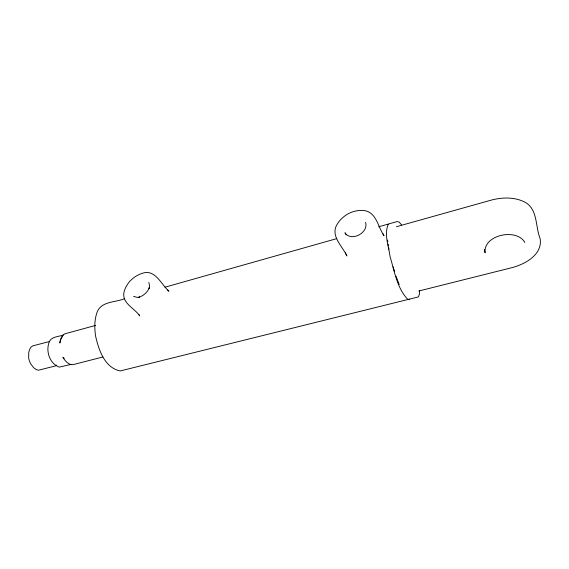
<?xml version="1.0" encoding="UTF-8"?>
<svg xmlns="http://www.w3.org/2000/svg" width="569" height="569" viewBox="0 0 569 569"><rect width="100%" height="100%" fill="white"/><g stroke="black" fill="none" stroke-linecap="round" stroke-linejoin="round"><path stroke-width="0.85" d="M419.573 290.432L419.438 293.91L418.457 296.89L407.945 299.536C396.998 288.284 394.537 271.306 390.092 256.768C388.748 246.242 383.734 234.186 388.399 224.03L397.055 221.583L399.011 221.967L401.515 224.84M62.633 336.137L60.463 339.885L59.859 343.022C60.342 339.522 61.452 335.539 64.859 333.825L95.656 325.404M56.587 365.092L55.506 365.903L38.621 370.191L36.544 369.758L33.713 367.752L30.47 363.584L29.339 360.838L28.649 357.901L28.756 352.282L29.858 348.889L31.188 346.99L32.888 345.838L49.723 341.464M124.732 298.576C115.621 302.637 101.495 300.965 97.185 312.025C94.326 319.643 94.44 327.893 95.549 335.845C98.572 349.608 104.561 367.794 120.223 370.945L409.417 299.13M164.918 287.217L336.748 238.631M378.641 226.789L388.044 224.129M396.429 226.725L491.737 199.982C502.896 197.144 515.265 196.924 525.635 202.536C537.911 209.989 535.337 226.803 540.102 238.532C542.862 254.571 525.13 264.194 512 267.643L418.812 291.008M63.415 335.02C58.323 336.841 50.449 336.492 48.856 343.036C48.109 345.312 47.817 347.695 47.903 350.091C48.265 357.289 52.227 364.629 59.297 367.112L71.345 364.352M102.868 356.983L74.511 364.274C69.439 366.095 65.172 361.173 62.903 357.261L64.233 358.406M133.594 296.378L137.3 297.402L139.583 297.032L138.772 297.345C143.495 295.852 147.485 292.246 149.398 287.672L149.021 288.44L149.583 286.221L148.886 282.473M167.642 290.119L168.929 291.221C161.24 284.514 155.166 268.746 142.357 273.291C137.684 274.735 133.53 277.444 130.137 280.937C127.043 284.436 124.604 288.575 123.8 293.22C122.484 303.654 134.796 308.412 139.711 315.88L138.886 314.515M524.853 242.494C516.766 227.799 483.01 234.812 485.094 252.814L484.454 249.421M346.258 234.983L344.963 232.735C351.087 242.238 368.954 232.778 365.575 222.344M382.745 233.454L384.018 235.779C378.072 227.33 376.557 212.223 364.196 210.551C358.89 209.961 353.548 211.092 348.783 213.46C344.003 215.936 339.949 219.662 337.154 224.257C329.984 235.737 342.481 246.206 346.898 255.958L345.347 252.842M396.038 276.257L399.196 284.585M393.079 266.825L394.559 271.541M388.627 247.565L388.976 249.286M387.581 240.04L387.809 241.711M388.158 244.222L388.392 245.893"/></g></svg>
